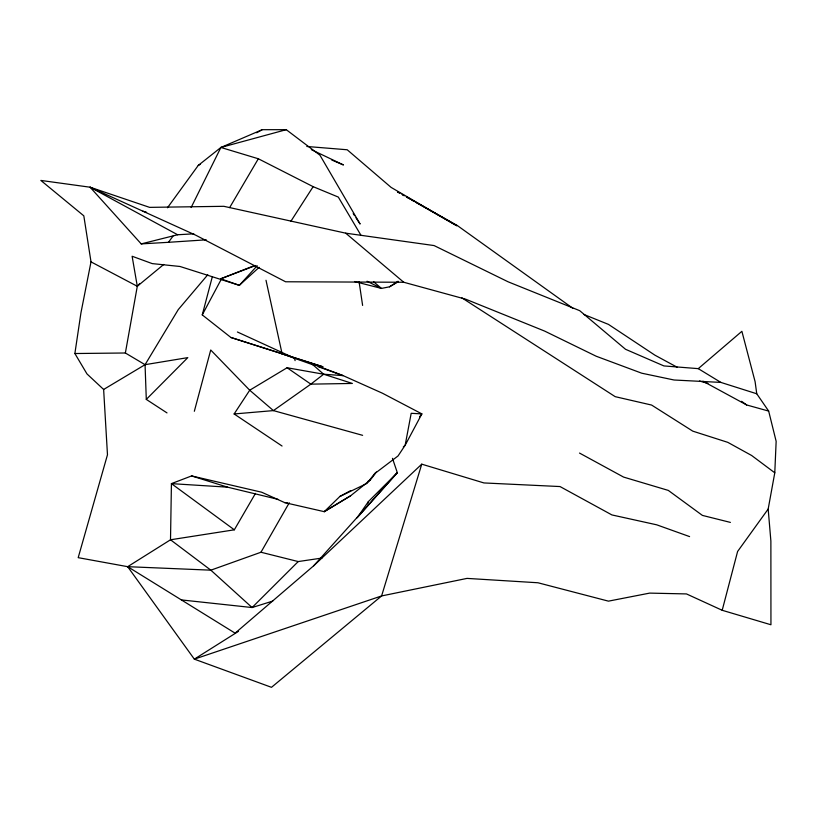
<?xml version="1.0" encoding="UTF-8"?>
<svg xmlns="http://www.w3.org/2000/svg" width="817" height="817" viewBox="0 0 817 817"><rect width="100%" height="100%" fill="white"/><g stroke="black" fill="none" stroke-linecap="round" stroke-linejoin="round"><path stroke-width="1.23" d="M255.466 493.397L234.326 529.814L170.508 539.782L127.677 566.681L194.334 659.145L381.6 595.94L467.038 578.395L537.964 582.766L608.451 601.149L649.658 593.111L686.474 593.928L722.197 610.289L770.942 624.76L770.88 541.048L768.174 509.052L774.782 472.808L776.15 441.333L768.664 411.084L756.756 393.774L755.102 381.672L741.887 331.314L698.269 368.641L663.894 365.924L625.526 349.278L579.692 310.664L508.164 281.834L434.082 245.57L345.683 233.162L223.858 206.313L149.603 207.365L90.105 187.216L40.85 180.434L83.814 215.831L91.004 261.869L80.934 312.901L74.878 353.526L86.98 373.92L103.636 389.474L107.476 454.763L78.197 557.664L127.677 566.681L210.847 570.174L260.97 552.241L298.215 561.565L321.99 558.052M167.005 412.912L146.294 399.401L187.798 357.621L145.058 364.688L125.369 352.995L137.297 286.277L132.119 256.252L152.228 263.605L179.995 266.475L239.34 285.337L259.152 267.322M722.197 610.289L737.598 551.475L768.174 509.052M230.905 337.482L322.807 366.751L230.905 337.482L202.259 314.902L212.246 277.034M194.334 411.278L210.725 350.003L249.716 390.22L273.419 410.604L362.615 435.328M689.589 536.595L656.725 524.82L611.913 514.935L560.013 486.554L483.93 482.939L421.756 464.168L381.6 595.94L271.489 687.322L194.334 659.145L238.472 631.347M367.589 503.915L368.447 501.536L397.317 472.686L392.466 458.327M191.117 207.538L220.896 147.458L262.206 129.689L286.256 129.678L319.978 155.23L360.103 224.021L355.967 217.761M202.259 314.902L221.55 278.74M260.97 552.241L289.269 502.761M229.638 207.62L258.335 158.764L313.146 186.664L338.309 197.081L360.9 235.184M103.636 389.474L145.058 364.688L178.269 309.592L207.773 274.757M290.791 221.417L313.146 186.664M282.059 446.031L234.122 413.964L249.716 390.22L287.094 367.742L323.665 374.227L343.13 375.626L382.448 393.222L421.878 413.892L405.161 445.234L398.042 455.957L374.533 473.778L366.935 483.429L339.872 496.46L324.257 511.667L284.673 502.608L261.644 492.212L191.597 475.923L171.427 483.633L170.508 539.782L210.847 570.174L252.096 607.542L272.715 601.098M368.447 501.536L357.121 517.825L397.317 472.686L313.697 565.773L235.112 633.165L127.677 566.681M167.475 207.763L198.245 165.432L220.896 147.458L286.256 129.678M756.756 393.774L720.86 382.407L674.076 380.007L641.713 373.195L596.196 356.232L544.612 331.079L465.741 299.216L403.741 282.253L285.582 281.773L195.702 235.173L90.105 187.216L141.208 243.895L168.465 242.312L172.949 236.184M350.605 495.786L324.257 511.667L350.605 495.786L370.305 479.977L374.993 473.972M419.529 416.895L421.878 413.892L411.186 413.31L405.161 445.234L403.312 446.96M91.004 261.869L137.297 286.277L139.778 283.468M257.192 265.719L239.34 285.337L220.743 278.801L253.117 266.117M298.215 561.565L252.096 607.542L181.405 599.923M313.697 565.773L421.756 464.168M374.533 473.778L376.392 472.052M137.297 286.277L163.747 264.453M287.094 367.742L310.848 384.143L352.372 383.449L323.665 374.227L310.848 384.143L273.419 410.604L234.122 413.964M354.527 281.538L381.447 288.411L389.484 286.828L398.104 281.242M389.484 286.828L398.298 281.722M198.245 165.432L200.451 164.207M256.691 132.773L262.206 129.689M339.872 496.46L350.738 490.568M368.13 481.152L370.305 479.977M220.743 278.801L255.711 265.484M141.208 243.895L177.636 234.755L193.813 233.815M168.465 242.312L206.241 239.82M74.878 353.526L125.369 352.995M284.673 502.608L287.165 502.7M277.994 499.34L227.514 487.157L171.427 483.633L234.326 529.814M306.804 146.478L347.205 149.766L391.098 187.389L456.836 225.778L416.241 202.585M730.398 522.4L702.406 515.404L668.296 490.404L623.585 477.087L579.519 453.067M702.916 381.202L746.646 404.956L768.664 411.084M699.485 381.008L707.9 383.367M142.914 211.195L146.58 212.287M220.896 147.458L258.335 158.764M191.597 475.923L227.514 487.157M279.986 353.087L314.637 365.413M318.201 366.69L343.13 375.626L311.706 363.708L323.665 374.227M583.818 314.443L608.461 324.39L654.907 355.17L677.191 367.252M331.784 160.03L343.446 164.952L311.328 149.623M237.4 331.988L294.457 358.183L295.1 360.624M367.047 281.222L381.447 288.411L373.716 281.834M90.105 187.216L177.636 234.755M397.634 191.913L399.84 193.159L397.593 191.934M404.262 195.651L402.056 194.405L404.18 195.692M406.478 196.897L457.316 225.533L573.003 308.418M406.376 196.948L409.664 198.827M411.86 200.083L414.056 201.339M698.269 368.641L720.86 382.407M461.922 297.878L615.191 396.664L651.609 405.058L692.765 431.141L727.773 442.344L751.65 455.498L774.782 472.808M741.581 401.31L746.646 404.956M345.683 233.162L403.741 282.253M353.21 213.584L354.588 215.678M266.005 280.272L282.059 353.608M359.082 281.712L362.615 305.425M145.058 364.688L146.294 399.401"/></g></svg>
